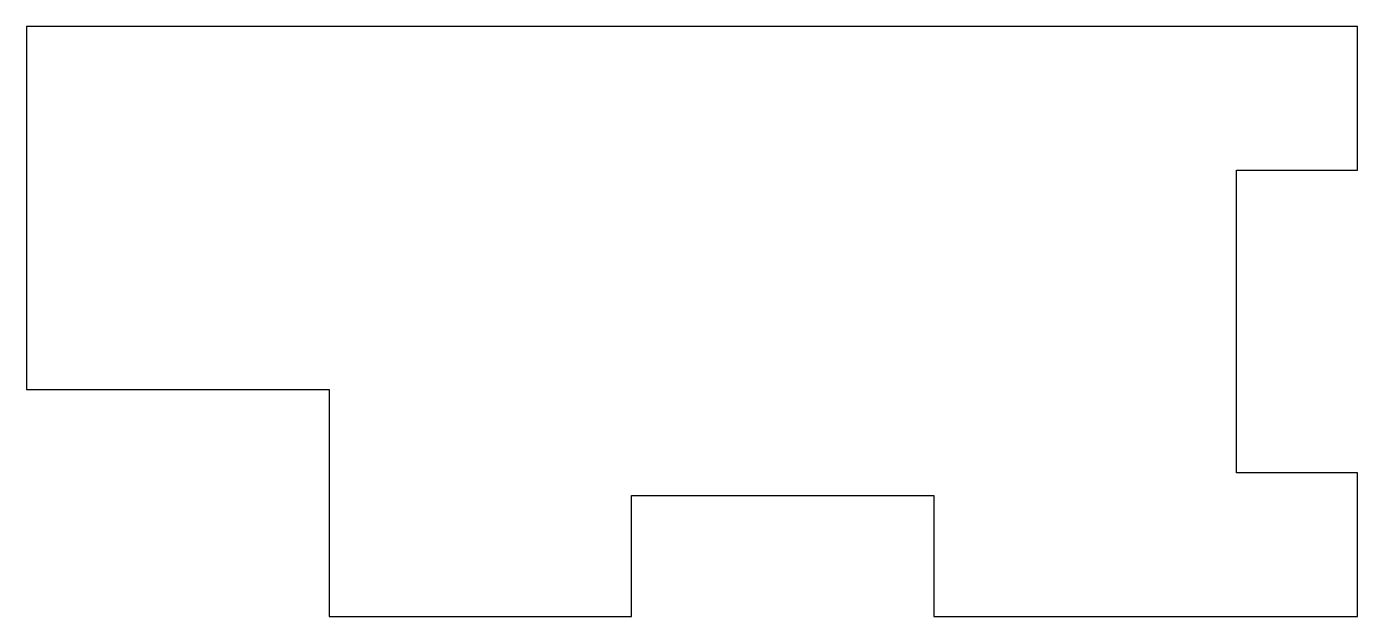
# Model space of a CAD drawing. Header units: millimetres. Extents: x 0 to 44, y 0 to 19.5.
import ezdxf

# ---------------------------------------------------------------- set-up
doc = ezdxf.new("R2010")
doc.units = ezdxf.units.MM

msp = doc.modelspace()

# ---------------------------------------------------------------- linework, layer by layer
msp.add_lwpolyline([(44, 19.5), (0, 19.5), (0, 7.5), (10, 7.5), (10, 0), (20, 0), (20, 4), (30, 4), (30, 0), (44, 0), (44, 4.75), (40, 4.75), (40, 14.75), (44, 14.75)], close=True)

doc.saveas('drawing.dxf')
